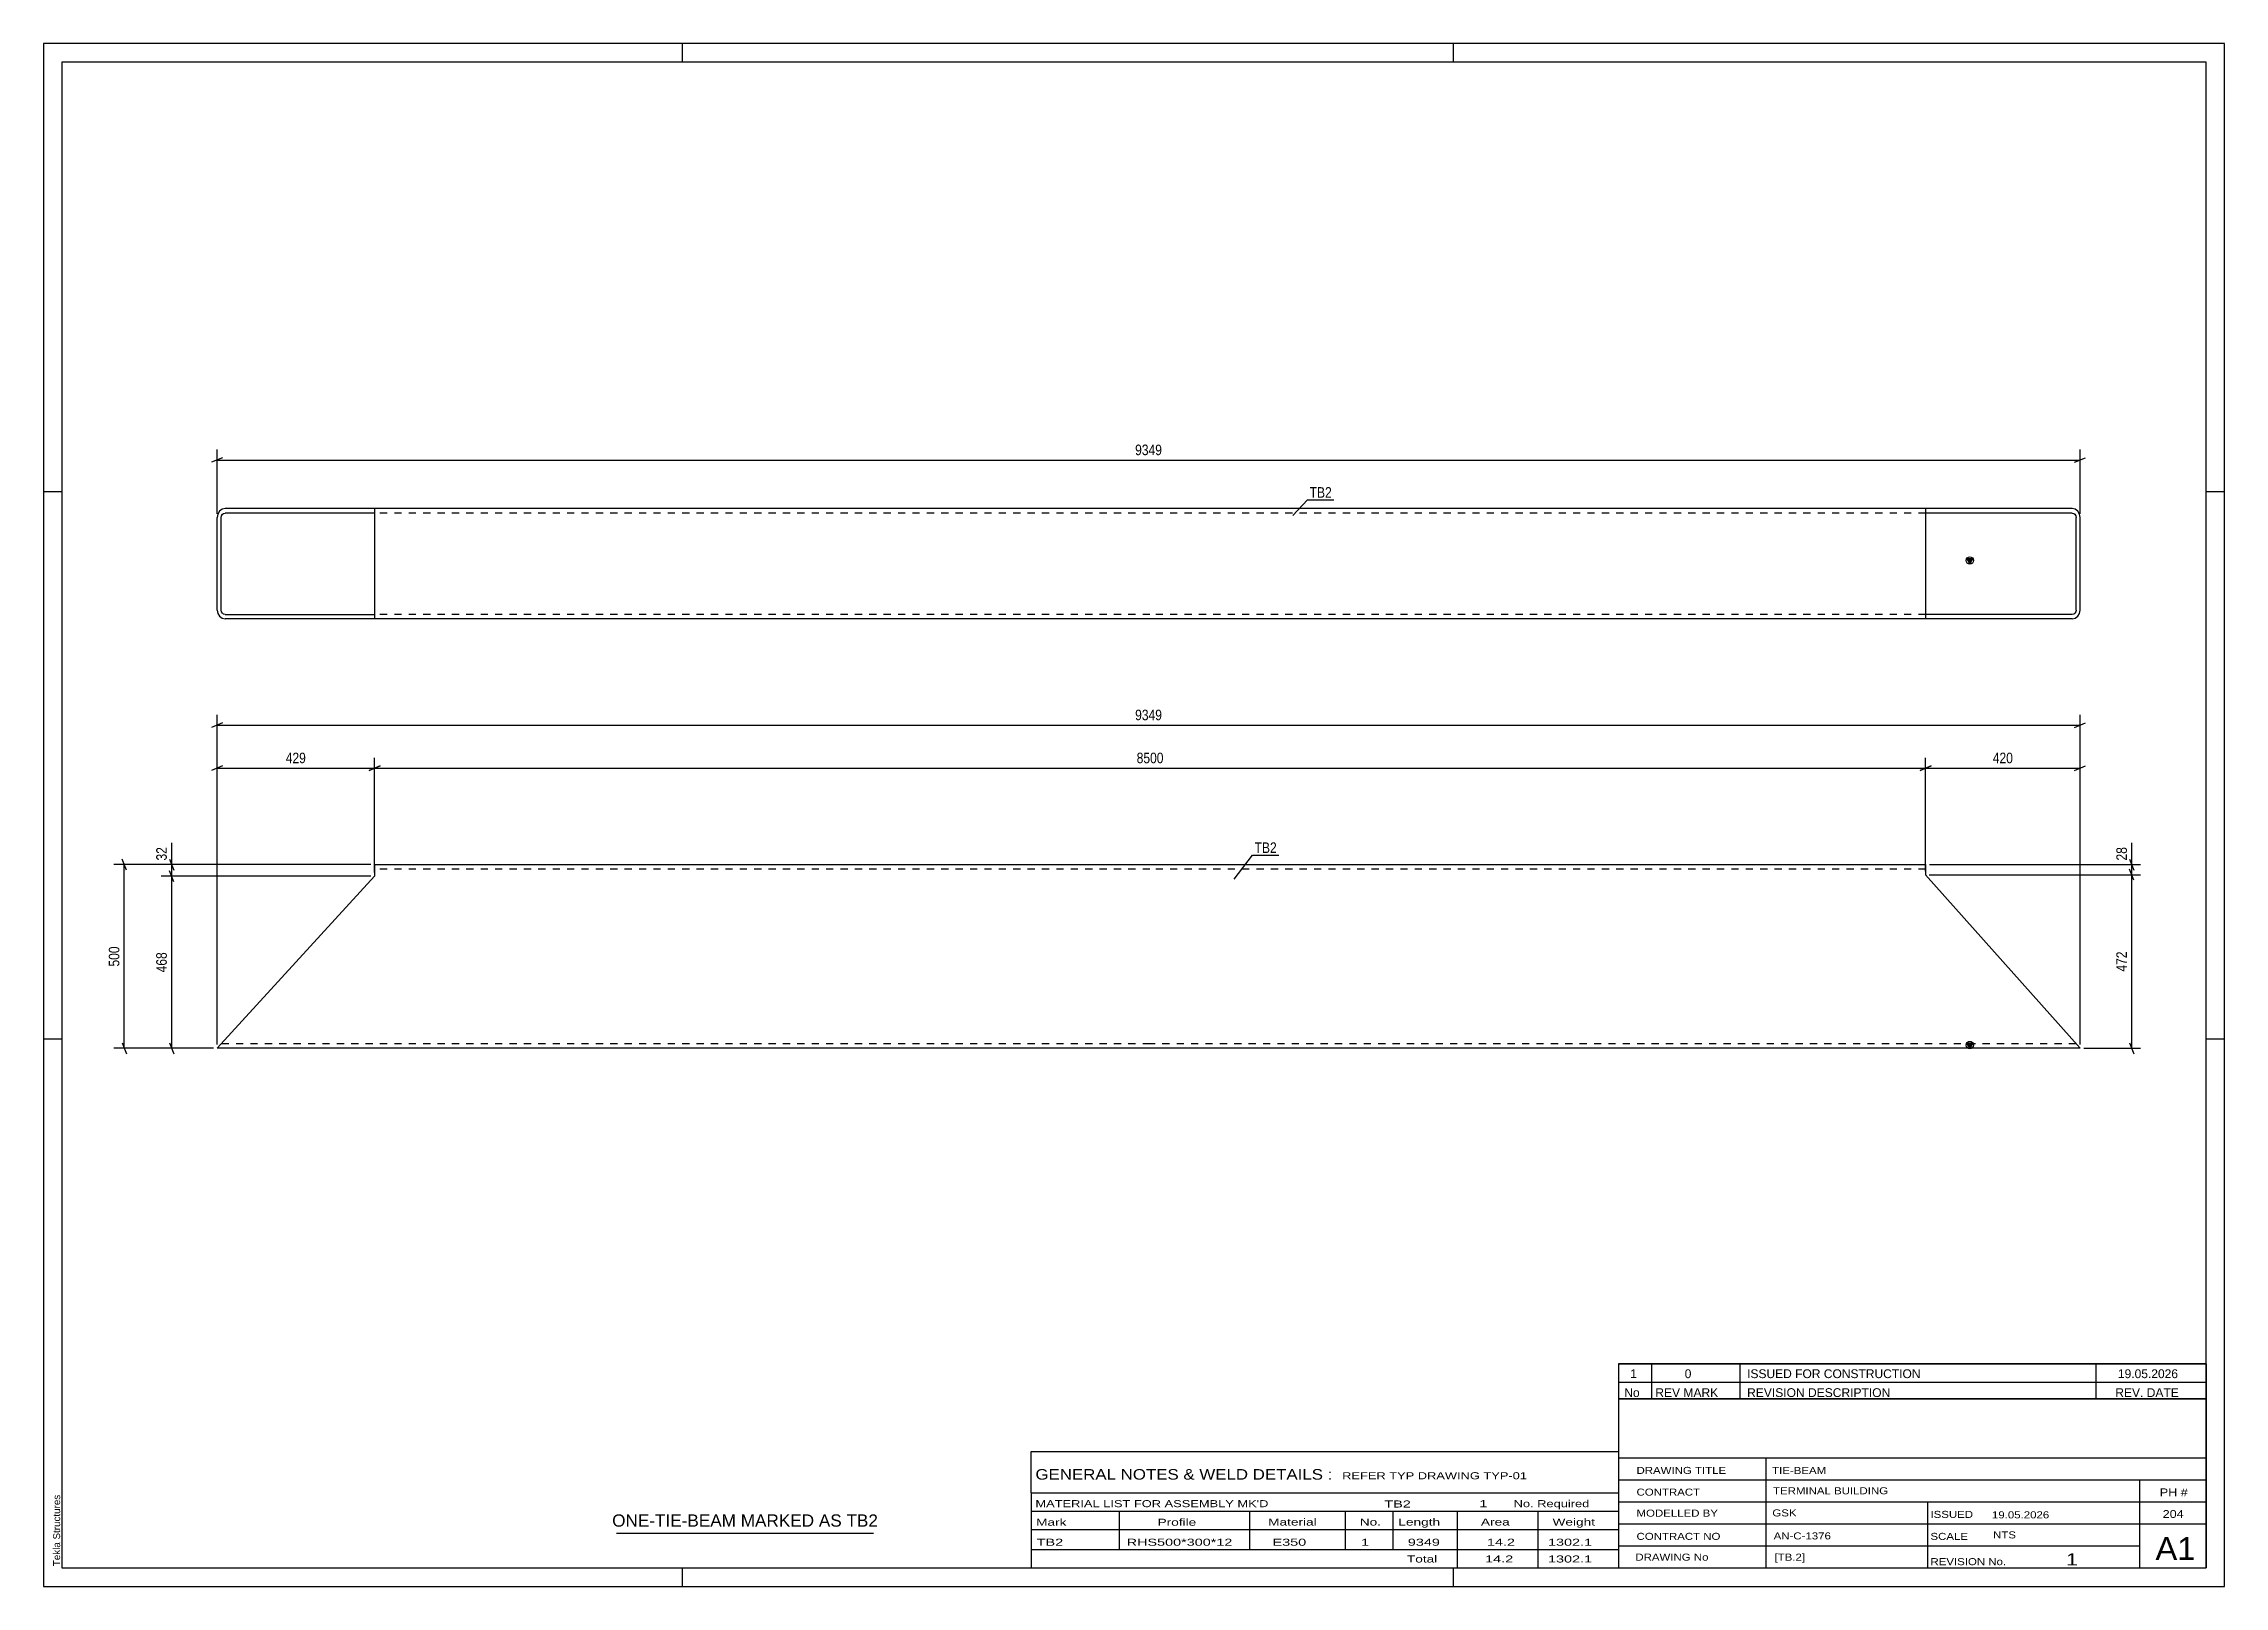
# Model space of a CAD drawing. Header units: millimetres. Extents: x 0 to 594, y 0 to 420.
import ezdxf

# ---------------------------------------------------------------- set-up
doc = ezdxf.new("R2010")
doc.units = ezdxf.units.MM
doc.linetypes.add('DXK_LINE_DOT2', pattern=[3.9198, 1.9599, -1.9599])
doc.styles.add('Arial', font='ARIAL.TTF', dxfattribs={"height": 0.2})
doc.styles.add('Arial Narrow', font='ARIALN.TTF', dxfattribs={"height": 0.2})

# ---------------------------------------------------------------- blocks, each defined once
blk = doc.blocks.new('Unknown-490728885-1163')
at = {"color": 5, "linetype": 'Continuous'}
for p, q in [((594, 420), (0, 420)), ((0, 420), (0, 0)), ((174, 415), (174, 420)), ((384, 415), (384, 420)), ((594, 0), (594, 420)), ((589, 415), (5, 415)), ((5, 415), (5, 5)), ((589, 5), (589, 415)), ((5, 298), (0, 298)), ((594, 298), (589, 298)), ((5, 149), (0, 149)), ((594, 149), (589, 149)), ((0, 0), (594, 0)), ((5, 5), (589, 5)), ((174, 0), (174, 5)), ((384, 0), (384, 5))]:
    blk.add_line(p, q, dxfattribs=at)
at = {"color": 174, "linetype": 'Continuous', "style": 'Arial'}
blk.add_text('Tekla Structures', height=1.9102, rotation=90, dxfattribs=at).set_placement((4.5, 5.5))
blk = doc.blocks.new('Unknown-490728885-1858')
at = {"color": 7, "linetype": 'Continuous'}
for p, q in [((429, 51.05), (429, 5)), ((429, 51.05), (589, 51.05)), ((589, 51), (589, 5)), ((429, 35), (589, 35)), ((469.14, 35), (469.14, 5)), ((429, 29), (589, 29)), ((571, 5.05), (571, 29.05)), ((429, 23), (589, 23)), ((513.14, 23), (513.14, 5)), ((429, 17), (589, 17)), ((429, 11), (571, 11)), ((429, 5), (589, 5))]:
    blk.add_line(p, q, dxfattribs=at)
at = {"color": 7, "style": 'Arial Narrow'}
for s, height, width, p in [('DRAWING TITLE', 1.9089, 1.425378, (433.88, 30.61)), ('TIE-BEAM', 1.909, 1.425378, (470.81, 30.59)), ('CONTRACT', 1.909, 1.425378, (433.88, 24.71)), ('TERMINAL BUILDING', 1.9089, 1.425378, (471.06, 25.07)), ('MODELLED BY', 1.9089, 1.425378, (433.88, 18.98)), ('GSK', 1.909, 1.425378, (470.88, 19.04)), ('ISSUED', 1.909, 1.425378, (513.94, 18.64)), ('19.05.2026', 1.909, 1.425378, (530.69, 18.52)), ('CONTRACT NO', 1.9089, 1.425378, (433.88, 12.66)), ('AN-C-1376', 1.909, 1.425378, (471.23, 12.78)), ('SCALE', 1.909, 1.425378, (513.94, 12.65)), ('A1', 6.204, 1.25, (575.24, 7.2)), ('DRAWING No', 1.909, 1.425378, (433.56, 7)), ('[TB.2]', 1.909, 1.425378, (471.46, 6.99)), ('REVISION No.', 1.9089, 1.425378, (513.94, 5.77)), ('1', 3.34, 1.5, (550.91, 5.68))]:
    blk.add_text(s, height=height, dxfattribs=dict(at, width=width)).set_placement(p)
at = {"color": 7, "linetype": 'Continuous', "style": 'Arial Narrow'}
for s, height, width, p in [('PH #', 2.1, 1.42538, (576.4, 24.55)), ('204', 2.1, 1.42538, (577.19, 18.65)), ('NTS', 1.909, 1.425378, (531, 13.05))]:
    blk.add_text(s, height=height, dxfattribs=dict(at, width=width)).set_placement(p)
blk = doc.blocks.new('Unknown-490728885-1859')
at = {"color": 7, "linetype": 'Continuous'}
for p, q in [((429, 60.55), (589, 60.55)), ((589, 60.55), (429, 60.55)), ((429, 60.55), (429, 55.55)), ((438, 60.55), (438, 55.55)), ((462, 60.55), (462, 55.55)), ((559, 60.55), (559, 55.55)), ((589, 60.55), (589, 55.55)), ((429, 55.55), (589, 55.55)), ((429, 55.55), (429, 51.05)), ((429, 55.55), (589, 55.55)), ((438, 55.55), (438, 51.05)), ((462, 55.55), (462, 51.05)), ((559, 55.55), (559, 51.05)), ((589, 55.55), (589, 51.05)), ((589, 51.05), (429, 51.05))]:
    blk.add_line(p, q, dxfattribs=at)
at = {"color": 7, "linetype": 'Continuous', "style": 'Arial Narrow'}
for s, height, width, p in [('No', 2.386, 1.2, (430.54, 51.55)), ('1', 2.39, 1.196471, (432.16, 56.7)), ('REV MARK', 2.386, 1.2, (439, 51.55)), ('0', 2.39, 1.196471, (447, 56.7)), ('REVISION DESCRIPTION', 2.3861, 1.2, (464, 51.55)), ('ISSUED FOR CONSTRUCTION', 2.3861, 1.196471, (464, 56.7)), ('REV. DATE', 2.386, 1.2, (564.28, 51.55)), ('19.05.2026', 2.386, 1.196471, (565, 56.7))]:
    blk.add_text(s, height=height, dxfattribs=dict(at, width=width)).set_placement(p)
blk = doc.blocks.new('Unknown-490728885-1860')
at = {"color": 7, "linetype": 'Continuous'}
for p, q in [((269, 36.75), (429, 36.75)), ((269, 25.5), (269, 36.75)), ((429, 36.75), (429, 25.5)), ((269, 25.5), (429, 25.5)), ((269, 25.5), (269, 20.5)), ((429, 25.5), (429, 20.5)), ((269, 20.5), (429, 20.5)), ((269, 20.5), (269, 15.5)), ((293, 20.5), (293, 15.5)), ((328.5, 20.5), (328.5, 15.5)), ((354.5, 20.5), (354.5, 15.5)), ((367.5, 20.5), (367.5, 15.5)), ((385, 20.5), (385, 15.5)), ((407, 20.5), (407, 15.5)), ((429, 20.5), (429, 15.5)), ((269, 15.5), (429, 15.5)), ((269, 15.45), (269, 10.05)), ((269, 15.45), (429, 15.45)), ((293, 15.5), (293, 10)), ((328.5, 15.5), (328.5, 10)), ((354.5, 15.5), (354.5, 10)), ((367.5, 15.5), (367.5, 10)), ((385, 15.5), (385, 10)), ((407, 15.5), (407, 10)), ((429, 15.45), (429, 10.05)), ((269, 10.05), (429, 10.05)), ((269, 10), (429, 10)), ((269, 10), (269, 5)), ((385, 10), (385, 5)), ((407, 10), (407, 5)), ((429, 10), (429, 5)), ((269, 5), (429, 5))]:
    blk.add_line(p, q, dxfattribs=at)
at = {"color": 7, "style": 'Arial Narrow'}
for s, height, width, p in [('GENERAL NOTES & WELD DETAILS :', 2.8633, 1.4, (270.15, 29.06)), ('REFER TYP DRAWING TYP-01', 1.9089, 1.6, (353.7, 29.16)), ("MATERIAL LIST FOR ASSEMBLY MK'D", 1.9089, 1.6, (270.15, 21.56)), ('Mark', 1.909, 1.7, (270.34, 16.5)), ('Profile', 1.909, 1.7, (303.41, 16.5)), ('Material', 1.909, 1.7, (333.54, 16.56)), ('No.', 1.909, 1.7, (358.5, 16.56)), ('TB2', 1.909, 1.794707, (365.2, 21.47)), ('Length', 1.909, 1.7, (369, 16.56)), ('1', 1.91, 1.794707, (391.08, 21.56)), ('Area', 1.909, 1.7, (391.5, 16.56)), ('No. Required', 1.9089, 1.6, (400.41, 21.56)), ('Weight', 1.909, 1.7, (411, 16.56))]:
    blk.add_text(s, height=height, dxfattribs=dict(at, width=width)).set_placement(p)
at = {"color": 7, "linetype": 'Continuous', "style": 'Arial Narrow'}
for s, height, width, p in [('TB2', 1.909, 1.794707, (270.5, 11.06)), ('RHS500*300*12', 1.9089, 1.794707, (295, 11.06)), ('E350', 1.909, 1.794707, (334.74, 11.06)), ('1', 1.91, 1.794707, (358.86, 11.06)), ('9349', 1.909, 1.794707, (371.58, 11.06)), ('14.2', 1.909, 1.794707, (393.13, 11.06)), ('1302.1', 1.909, 1.794707, (409.77, 11.06)), ('Total', 1.909, 1.7, (371.33, 6.5)), ('14.2', 1.909, 1.794707, (392.64, 6.5)), ('1302.1', 1.909, 1.794707, (409.77, 6.5))]:
    blk.add_text(s, height=height, dxfattribs=dict(at, width=width)).set_placement(p)
blk = doc.blocks.new('Unknown-490728885-1861')
at = {"color": 7, "linetype": 'Continuous'}
blk.add_line((156, 14.5), (226, 14.5), dxfattribs=at)
at = {"color": 7, "style": 'Arial'}
blk.add_text('ONE-TIE-BEAM MARKED AS TB2', height=3.3428, dxfattribs=at).set_placement((154.86, 16.25))
blk = doc.blocks.new('Part-490728885-1421 - 1393')
at = {"linetype": 'Continuous'}
blk.add_hatch(color=2, dxfattribs=at).paths.add_polyline_path([(524.68, 146.48), (523.88, 147.88), (525.48, 147.88)])
at = {"color": 2, "linetype": 'Continuous'}
for p, q in [((90.13, 196.48), (90.13, 193.31)), ((90.13, 196.48), (301.33, 196.48)), ((301.43, 196.48), (512.63, 196.48)), ((512.63, 196.48), (512.63, 193.72)), ((90.13, 193.31), (47.25, 146.48)), ((512.63, 193.72), (554.68, 146.48)), ((301.33, 146.48), (47.25, 146.48)), ((554.68, 146.48), (301.43, 146.48)), ((524.68, 146.48), (523.88, 147.88)), ((523.88, 147.88), (525.48, 147.88)), ((525.48, 147.88), (524.68, 146.48))]:
    blk.add_line(p, q, dxfattribs=at)
at = {"color": 7, "linetype": 'DXK_LINE_DOT2'}
for p, q in [((90.13, 196.48), (301.33, 196.48)), ((301.43, 196.48), (512.63, 196.48)), ((301.33, 195.28), (90.13, 195.28)), ((512.63, 195.28), (301.43, 195.28)), ((301.33, 147.68), (48.35, 147.68)), ((553.61, 147.68), (301.43, 147.68))]:
    blk.add_line(p, q, dxfattribs=at)
at = {"color": 2, "linetype": 'Continuous'}
blk.add_circle((524.68, 147.38), 1, dxfattribs=at)
blk = doc.blocks.new('Part-490728885-1504 - 1498')
at = {"linetype": 'Continuous'}
blk.add_hatch(color=2, dxfattribs=at).paths.add_polyline_path([(524.68, 278.41), (523.88, 279.81), (525.48, 279.81)])
at = {"color": 2, "linetype": 'Continuous'}
for p, q in [((47.42, 291.93), (47.25, 291.01)), ((47.9, 292.71), (47.42, 291.93)), ((48.61, 293.23), (47.9, 292.71)), ((48.35, 291.01), (48.44, 291.47)), ((48.44, 291.47), (48.68, 291.86)), ((49.45, 293.41), (48.61, 293.23)), ((48.68, 291.86), (49.03, 292.12)), ((49.03, 292.12), (49.45, 292.21)), ((301.33, 293.41), (49.45, 293.41)), ((90.13, 292.21), (49.45, 292.21)), ((90.13, 293.41), (90.13, 263.41)), ((512.63, 293.41), (301.43, 293.41)), ((512.63, 293.41), (512.63, 263.41)), ((552.54, 293.41), (512.63, 293.41)), ((552.54, 292.21), (512.63, 292.21)), ((553.36, 293.23), (552.54, 293.41)), ((552.54, 292.21), (552.95, 292.12)), ((552.95, 292.12), (553.3, 291.86)), ((553.3, 291.86), (553.53, 291.47)), ((554.05, 292.71), (553.36, 293.23)), ((553.53, 291.47), (553.61, 291.01)), ((554.52, 291.93), (554.05, 292.71)), ((554.68, 291.01), (554.52, 291.93)), ((47.25, 265.81), (47.25, 291.01)), ((48.35, 265.81), (48.35, 291.01)), ((553.61, 265.81), (553.61, 291.01)), ((554.68, 265.81), (554.68, 291.01)), ((524.68, 278.41), (523.88, 279.81)), ((523.88, 279.81), (525.48, 279.81)), ((525.48, 279.81), (524.68, 278.41)), ((47.25, 265.81), (47.42, 264.89)), ((47.42, 264.89), (47.9, 264.11)), ((47.9, 264.11), (48.61, 263.59)), ((48.44, 265.35), (48.35, 265.81)), ((48.68, 264.96), (48.44, 265.35)), ((48.61, 263.59), (49.45, 263.41)), ((49.03, 264.7), (48.68, 264.96)), ((49.45, 264.61), (49.03, 264.7)), ((49.45, 264.61), (90.13, 264.61)), ((301.33, 263.41), (49.45, 263.41)), ((512.63, 263.41), (301.43, 263.41)), ((552.54, 264.61), (512.63, 264.61)), ((552.54, 263.41), (512.63, 263.41)), ((552.95, 264.7), (552.54, 264.61)), ((552.54, 263.41), (553.36, 263.59)), ((553.3, 264.96), (552.95, 264.7)), ((553.53, 265.35), (553.3, 264.96)), ((553.36, 263.59), (554.05, 264.11)), ((553.61, 265.81), (553.53, 265.35)), ((554.05, 264.11), (554.52, 264.89)), ((554.52, 264.89), (554.68, 265.81))]:
    blk.add_line(p, q, dxfattribs=at)
at = {"color": 7, "linetype": 'DXK_LINE_DOT2'}
for p, q in [((301.33, 292.21), (90.13, 292.21)), ((512.63, 292.21), (301.43, 292.21)), ((301.33, 264.61), (90.13, 264.61)), ((512.63, 264.61), (301.43, 264.61))]:
    blk.add_line(p, q, dxfattribs=at)
at = {"color": 2, "linetype": 'Continuous'}
blk.add_circle((524.68, 279.31), 1, dxfattribs=at)
blk = doc.blocks.new('StraightDimension-490728885-1689 - 1393')
at = {"color": 7, "linetype": 'Continuous'}
for p, q in [((48.75, 223.35), (45.75, 222.15)), ((47.25, 147.48), (47.25, 225.6)), ((47.25, 222.75), (90.13, 222.75)), ((88.63, 222.15), (91.63, 223.35)), ((90.13, 194.31), (90.13, 225.6))]:
    blk.add_line(p, q, dxfattribs=at)
at = {"color": 0}
blk.add_wipeout([(72.04, 223.5), (72.04, 227.7), (65.35, 227.7), (65.35, 223.5)], dxfattribs=at)
at = {"color": 3, "style": 'Arial Narrow'}
blk.add_text('429', height=2.863, dxfattribs=at).set_placement((65.95, 224.1))
blk = doc.blocks.new('StraightDimension-490728885-1430 - 1393')
at = {"color": 7, "linetype": 'Continuous'}
for p, q in [((48.75, 235.06), (45.75, 233.86)), ((47.25, 147.48), (47.25, 237.31)), ((47.25, 234.46), (554.68, 234.46)), ((553.18, 233.86), (556.18, 235.06)), ((554.68, 147.48), (554.68, 237.31))]:
    blk.add_line(p, q, dxfattribs=at)
at = {"color": 0}
blk.add_wipeout([(305.22, 235.21), (305.22, 239.41), (296.71, 239.41), (296.71, 235.21)], dxfattribs=at)
at = {"color": 3, "style": 'Arial Narrow'}
blk.add_text('9349', height=2.863, dxfattribs=at).set_placement((297.31, 235.81))
blk = doc.blocks.new('StraightDimension-490728885-1465 - 1393')
at = {"color": 7, "linetype": 'Continuous'}
for p, q in [((513.63, 193.72), (571.18, 193.72)), ((569.38, 192.22), (568.18, 195.22)), ((568.78, 146.48), (568.78, 193.72)), ((555.68, 146.48), (571.18, 146.48)), ((568.18, 147.98), (569.38, 144.98))]:
    blk.add_line(p, q, dxfattribs=at)
at = {"color": 0}
blk.add_wipeout([(568.03, 173.45), (563.83, 173.45), (563.83, 166.76), (568.03, 166.76)], dxfattribs=at)
at = {"color": 3, "style": 'Arial Narrow'}
blk.add_text('472', height=2.863, rotation=90.00021, dxfattribs=at).set_placement((567.43, 167.36))
blk = doc.blocks.new('StraightDimension-490728885-1472 - 1393')
at = {"color": 7, "linetype": 'Continuous'}
for p, q in [((513.65, 196.48), (571.18, 196.48)), ((568.18, 197.98), (569.38, 194.98)), ((568.78, 193.72), (568.78, 196.48)), ((513.63, 193.72), (571.18, 193.72)), ((569.38, 192.22), (568.18, 195.22))]:
    blk.add_line(p, q, dxfattribs=at)
at = {"color": 0}
blk.add_wipeout([(568.03, 201.87), (563.83, 201.87), (563.83, 197.01), (568.03, 197.01)], dxfattribs=at)
at = {"color": 7, "linetype": 'Continuous'}
blk.add_line((568.78, 196.48), (568.78, 202.39), dxfattribs=at)
blk.add_line((568.78, 196.48), (568.78, 202.39), dxfattribs=at)
at = {"color": 3, "style": 'Arial Narrow'}
blk.add_text('28', height=2.863, rotation=90.00021, dxfattribs=at).set_placement((567.43, 197.61))
blk = doc.blocks.new('StraightDimension-490728885-1477 - 1393')
at = {"color": 7, "linetype": 'Continuous'}
for p, q in [((89.15, 196.48), (19.12, 196.48)), ((22.57, 194.98), (21.37, 197.98)), ((21.97, 146.48), (21.97, 196.48)), ((46.25, 146.48), (19.12, 146.48)), ((21.37, 147.98), (22.57, 144.98))]:
    blk.add_line(p, q, dxfattribs=at)
at = {"color": 0}
blk.add_wipeout([(21.22, 174.83), (17.02, 174.83), (17.02, 168.14), (21.22, 168.14)], dxfattribs=at)
at = {"color": 3, "style": 'Arial Narrow'}
blk.add_text('500', height=2.863, rotation=90.00021, dxfattribs=at).set_placement((20.62, 168.74))
blk = doc.blocks.new('StraightDimension-490728885-1482 - 1393')
at = {"color": 7, "linetype": 'Continuous'}
for p, q in [((89.13, 193.31), (32.04, 193.31)), ((35.49, 191.81), (34.29, 194.81)), ((34.89, 146.48), (34.89, 193.31)), ((46.25, 146.48), (32.04, 146.48)), ((34.29, 147.98), (35.49, 144.98))]:
    blk.add_line(p, q, dxfattribs=at)
at = {"color": 0}
blk.add_wipeout([(34.14, 173.24), (29.94, 173.24), (29.94, 166.55), (34.14, 166.55)], dxfattribs=at)
at = {"color": 3, "style": 'Arial Narrow'}
blk.add_text('468', height=2.863, rotation=90.00021, dxfattribs=at).set_placement((33.54, 167.15))
blk = doc.blocks.new('StraightDimension-490728885-1489 - 1393')
at = {"color": 7, "linetype": 'Continuous'}
for p, q in [((89.15, 196.48), (32.04, 196.48)), ((34.29, 197.98), (35.49, 194.98)), ((34.89, 193.31), (34.89, 196.48)), ((89.13, 193.31), (32.04, 193.31)), ((35.49, 191.81), (34.29, 194.81))]:
    blk.add_line(p, q, dxfattribs=at)
at = {"color": 0}
blk.add_wipeout([(34.14, 201.87), (29.94, 201.87), (29.94, 197.01), (34.14, 197.01)], dxfattribs=at)
at = {"color": 7, "linetype": 'Continuous'}
blk.add_line((34.89, 196.48), (34.89, 202.39), dxfattribs=at)
blk.add_line((34.89, 196.48), (34.89, 202.39), dxfattribs=at)
at = {"color": 3, "style": 'Arial Narrow'}
blk.add_text('32', height=2.863, rotation=90.00021, dxfattribs=at).set_placement((33.54, 197.61))
blk = doc.blocks.new('StraightDimension-490728885-1687 - 1393')
at = {"color": 7, "linetype": 'Continuous'}
for p, q in [((514.13, 223.35), (511.13, 222.15)), ((512.63, 194.72), (512.63, 225.6)), ((512.63, 222.75), (554.68, 222.75)), ((553.18, 222.15), (556.18, 223.35)), ((554.68, 147.48), (554.68, 225.6))]:
    blk.add_line(p, q, dxfattribs=at)
at = {"color": 0}
blk.add_wipeout([(537, 223.5), (537, 227.7), (530.32, 227.7), (530.32, 223.5)], dxfattribs=at)
at = {"color": 3, "style": 'Arial Narrow'}
blk.add_text('420', height=2.863, dxfattribs=at).set_placement((530.92, 224.1))
blk = doc.blocks.new('StraightDimension-490728885-1688 - 1393')
at = {"color": 7, "linetype": 'Continuous'}
for p, q in [((91.63, 223.35), (88.63, 222.15)), ((90.13, 194.31), (90.13, 225.6)), ((90.13, 222.75), (512.63, 222.75)), ((511.13, 222.15), (514.13, 223.35)), ((512.63, 194.72), (512.63, 225.6))]:
    blk.add_line(p, q, dxfattribs=at)
at = {"color": 0}
blk.add_wipeout([(305.64, 223.5), (305.64, 227.7), (297.13, 227.7), (297.13, 223.5)], dxfattribs=at)
at = {"color": 3, "style": 'Arial Narrow'}
blk.add_text('8500', height=2.863, dxfattribs=at).set_placement((297.73, 224.1))
blk = doc.blocks.new('StraightDimension-490728885-1507 - 1498')
at = {"color": 7, "linetype": 'Continuous'}
for p, q in [((47.25, 292.01), (47.25, 309.47)), ((554.68, 292.01), (554.68, 309.47)), ((48.75, 307.22), (45.75, 306.02)), ((47.25, 306.62), (554.68, 306.62)), ((553.18, 306.02), (556.18, 307.22))]:
    blk.add_line(p, q, dxfattribs=at)
at = {"color": 0}
blk.add_wipeout([(305.22, 307.37), (305.22, 311.57), (296.71, 311.57), (296.71, 307.37)], dxfattribs=at)
at = {"color": 3, "style": 'Arial Narrow'}
blk.add_text('9349', height=2.863, dxfattribs=at).set_placement((297.31, 307.97))
blk = doc.blocks.new('Mark-490728885-1416 - 1393')
at = {"color": 0}
blk.add_wipeout([(335.88, 199.67), (335.88, 202.67), (329.85, 202.67), (329.85, 199.67)], dxfattribs=at)
blk.add_wipeout([(335.88, 199.67), (335.88, 202.67), (329.85, 202.67), (329.85, 199.67)], dxfattribs=at)
at = {"color": 30, "linetype": 'Continuous'}
for p, q in [((324.26, 192.54), (329.25, 199.07)), ((329.25, 199.07), (336.48, 199.07))]:
    blk.add_line(p, q, dxfattribs=at)
at = {"color": 3, "style": 'Arial Narrow'}
blk.add_text('TB2', height=2.863, dxfattribs=at).set_placement((329.85, 199.67))
blk = doc.blocks.new('Mark-490728885-1500 - 1498')
at = {"color": 0}
blk.add_wipeout([(350.86, 296.39), (350.86, 299.39), (344.84, 299.39), (344.84, 296.39)], dxfattribs=at)
blk.add_wipeout([(350.86, 296.39), (350.86, 299.39), (344.84, 299.39), (344.84, 296.39)], dxfattribs=at)
at = {"color": 30, "linetype": 'Continuous'}
for p, q in [((340.23, 291.55), (344.24, 295.79)), ((344.24, 295.79), (351.46, 295.79))]:
    blk.add_line(p, q, dxfattribs=at)
at = {"color": 3, "style": 'Arial Narrow'}
blk.add_text('TB2', height=2.863, dxfattribs=at).set_placement((344.84, 296.39))

msp = doc.modelspace()

# ---------------------------------------------------------------- block references
for name in ['Unknown-490728885-1163', 'Part-490728885-1504 - 1498', 'Part-490728885-1421 - 1393', 'Unknown-490728885-1859', 'Unknown-490728885-1858', 'Unknown-490728885-1860', 'Unknown-490728885-1861']:
    msp.add_blockref(name, (0, 0))

# ---------------------------------------------------------------- next in the draw order: block references
for name in ['StraightDimension-490728885-1507 - 1498', 'StraightDimension-490728885-1689 - 1393']:
    msp.add_blockref(name, (0, 0))

# ---------------------------------------------------------------- next in the draw order: block references
for name in ['Mark-490728885-1500 - 1498', 'StraightDimension-490728885-1430 - 1393']:
    msp.add_blockref(name, (0, 0))

# ---------------------------------------------------------------- next in the draw order: block references
for name in ['StraightDimension-490728885-1477 - 1393', 'StraightDimension-490728885-1465 - 1393']:
    msp.add_blockref(name, (0, 0))

# ---------------------------------------------------------------- next in the draw order: block references
for name in ['StraightDimension-490728885-1472 - 1393', 'StraightDimension-490728885-1482 - 1393']:
    msp.add_blockref(name, (0, 0))

# ---------------------------------------------------------------- next in the draw order: block references
for name in ['StraightDimension-490728885-1687 - 1393', 'StraightDimension-490728885-1489 - 1393']:
    msp.add_blockref(name, (0, 0))

# ---------------------------------------------------------------- next in the draw order: block references
msp.add_blockref('StraightDimension-490728885-1688 - 1393', (0, 0))

# ---------------------------------------------------------------- next in the draw order: block references
msp.add_blockref('Mark-490728885-1416 - 1393', (0, 0))

doc.saveas('drawing.dxf')
